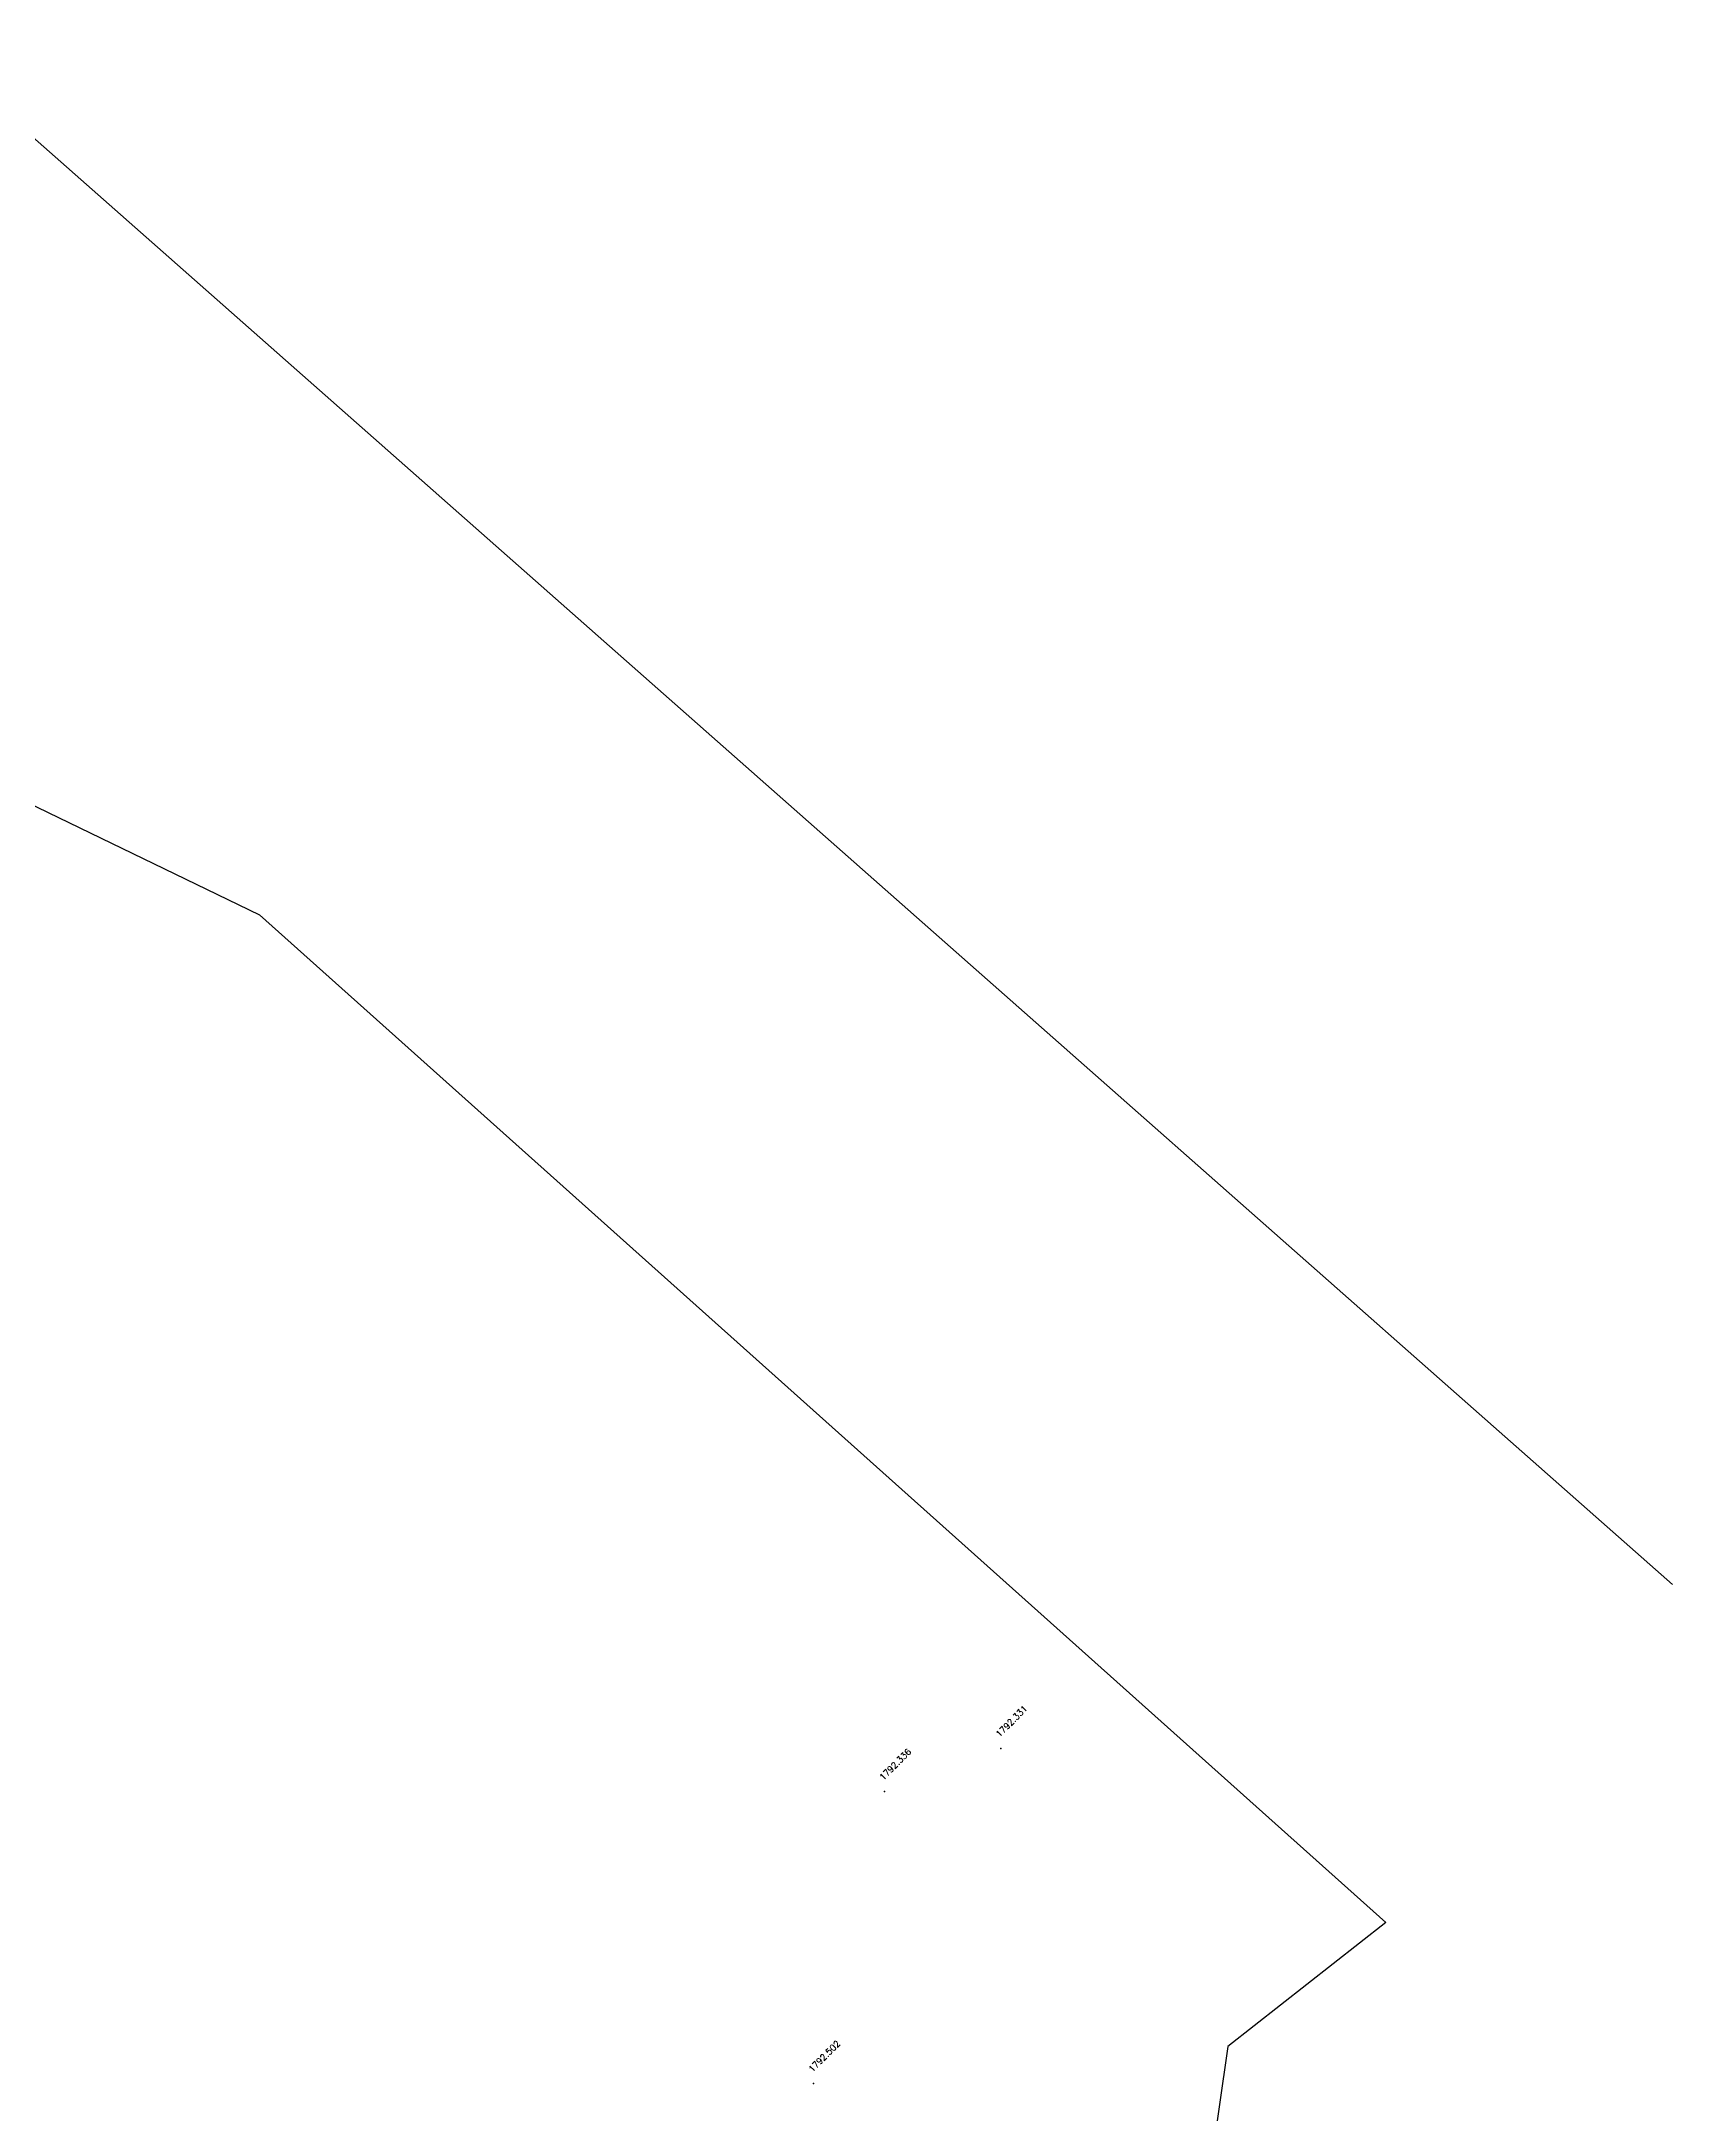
# Model space of a CAD drawing. Header units: inches. Extents: x 9956484 to 9957113, y 272553 to 273016.
# Drawn here: x 9957024.2 to 9957089.2, y 272705.4 to 272788 of the extents above; entities that cross this region are included whole.
import ezdxf
from ezdxf.enums import TextEntityAlignment as Align

# ---------------------------------------------------------------- set-up
doc = ezdxf.new("R2010")
doc.units = ezdxf.units.IN
doc.header["$MEASUREMENT"] = 0
for name, color, linetype in [('Contour', 4, 'Continuous'), ('Points', 7, 'Continuous'), ('Points-ELV', 6, 'Continuous'), ('Points-NUM', 4, 'Continuous'), ('Points-TXT', 3, 'Continuous')]:
    doc.layers.add(name, color=color, linetype=linetype)
doc.styles.add('romans', font='romans.shx')

# ---------------------------------------------------------------- blocks, each defined once
blk = doc.blocks.new('POINTS')
at = {"layer": 'Points'}
blk.add_line((0, 0), (0, 0), dxfattribs=at)
blk.add_point((0, 0), dxfattribs=at)
at = {"layer": 'Points-ELV', "style": 'romans'}
blk.add_attdef('ELEV', text='', height=1, rotation=45, dxfattribs=at).set_placement((0, 0), align=Align.BOTTOM_LEFT)
at = {"layer": 'Points-NUM', "style": 'romans'}
blk.add_attdef('PTNUM', text='', height=1, dxfattribs=at).set_placement((0, 0), align=Align.BOTTOM_RIGHT)
at = {"layer": 'Points-TXT', "style": 'romans'}
blk.add_attdef('DESC', text='', height=1, dxfattribs=at).set_placement((0, 0), align=Align.BOTTOM_RIGHT)

msp = doc.modelspace()

# ---------------------------------------------------------------- linework, layer by layer
at = {"layer": 'Contour'}
for points, elevation in [([(9956870.793, 272803.32), (9956898.629, 272830.075), (9956893.925, 272840.875), (9956906.27, 272839.116), (9956918.611, 272849.613), (9956918.831, 272849.954), (9956918.938, 272850.348), (9956919.332, 272851.18), (9956921.138, 272849.126), (9956943.286, 272845.32), (9956949.559, 272844.616), (9956951.129, 272849.218), (9956953.164, 272846.667), (9957089.239, 272726.528)], 1791), ([(9956893.061, 272770.552), (9956915.128, 272771.978), (9956919.388, 272773.033), (9956935.036, 272781.076), (9956945.096, 272785.518), (9956953.607, 272787.201), (9956954.947, 272786.945), (9956972.263, 272777.149), (9956973.257, 272777.291), (9957010.538, 272764.049), (9957032.912, 272753.223), (9957077.814, 272713.048), (9957071.514, 272708.109), (9957070.509, 272701.081)], 1792)]:
    msp.add_lwpolyline(points, dxfattribs=dict(at, elevation=elevation))

# ---------------------------------------------------------------- block references
at = {"layer": 'Points', "linetype": 'Continuous'}
ref = msp.add_blockref('POINTS', (9957062.465, 272719.989, 1792.331), dxfattribs=at)
ref.add_attrib('ELEV', '1792.331', dxfattribs={"layer": 'Points-ELV', "height": 0.25, "rotation": 45, "style": 'romans'}).set_placement((9957062.465, 272720.364, 1792.331), align=Align.BOTTOM_LEFT)
ref = msp.add_blockref('POINTS', (9957057.832, 272718.271, 1792.336), dxfattribs=at)
ref.add_attrib('ELEV', '1792.336', dxfattribs={"layer": 'Points-ELV', "height": 0.25, "rotation": 45, "style": 'romans'}).set_placement((9957057.832, 272718.646, 1792.336), align=Align.BOTTOM_LEFT)
ref = msp.add_blockref('POINTS', (9957055.005, 272706.632, 1792.502), dxfattribs=at)
ref.add_attrib('ELEV', '1792.502', dxfattribs={"layer": 'Points-ELV', "height": 0.25, "rotation": 45, "style": 'romans'}).set_placement((9957055.005, 272707.007, 1792.502), align=Align.BOTTOM_LEFT)

doc.saveas('drawing.dxf')
